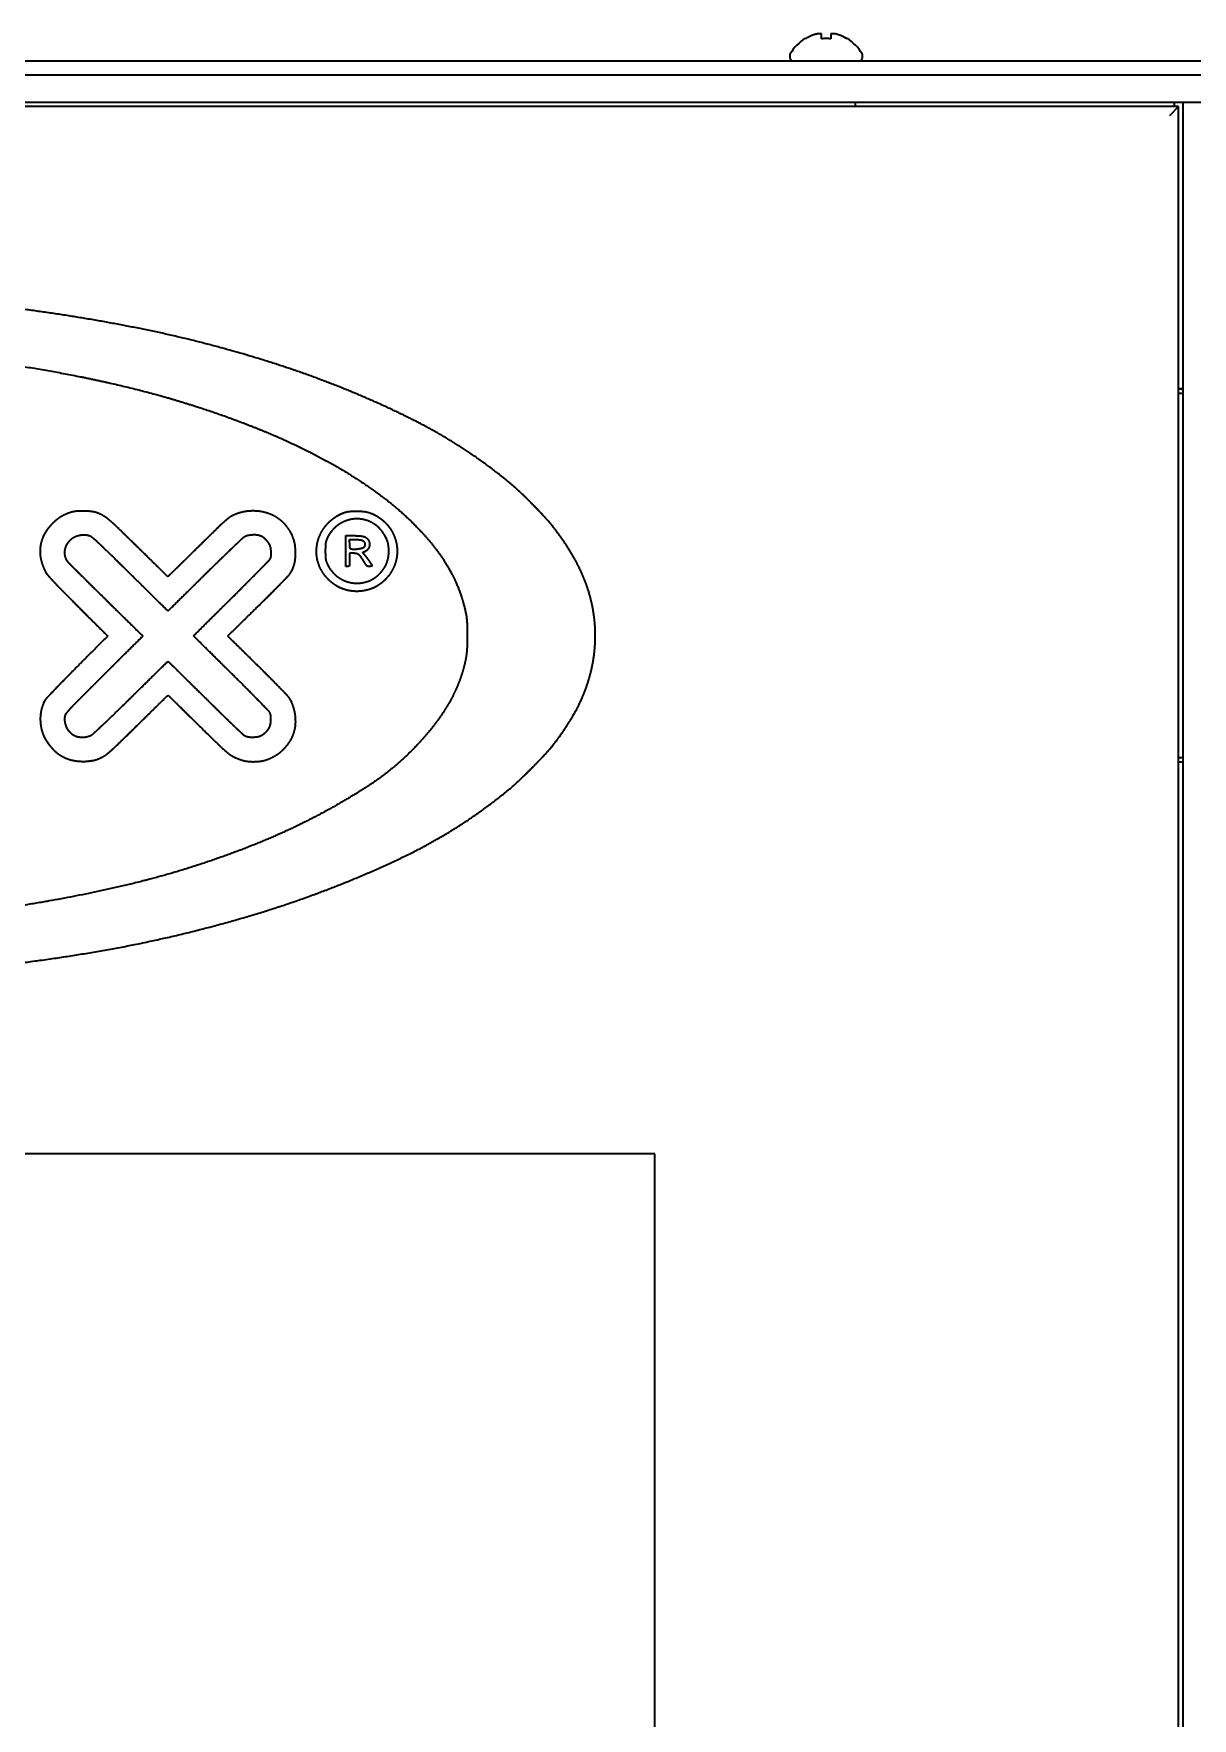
# Model space of a CAD drawing. Header units: inches. Extents: x 885 to 6823, y 710 to 5493.
# Drawn here: x 2969.6 to 3096.8, y 3841.4 to 4026.4 of the extents above; entities that cross this region are included whole.
import ezdxf

# ---------------------------------------------------------------- set-up
doc = ezdxf.new("R2010")
doc.units = ezdxf.units.IN
doc.layers.add('1', color=7, linetype='Continuous', true_color=0xffffff)

msp = doc.modelspace()

# ---------------------------------------------------------------- linework, layer by layer
at = {"layer": '1', "color": 7, "linetype": 'Continuous', "lineweight": 35}
for p, q in [((3054.28, 4025.8), (3054.28, 4025.83)), ((3058.88, 4025.83), (3058.88, 4025.8)), ((3101.97, 4023.36), (2781.59, 4023.36)), ((3052.58, 4023.96), (3052.58, 4023.76)), ((3060.44, 4023.45), (3060.53, 4023.36)), ((3060.58, 4023.76), (3060.58, 4023.96)), ((2619.78, 4021.86), (3263.78, 4021.86)), ((2619.78, 4018.86), (3263.78, 4018.86)), ((3059.78, 4018.86), (3059.78, 4018.35)), ((3094.78, 4018.86), (3094.78, 4018.35)), ((3095.78, 2568.87), (3095.78, 4018.86)), ((3095.28, 4018.36), (2788.28, 4018.36)), ((3095.28, 4018.36), (3094.28, 4017.36)), ((3095.28, 2568.96), (3095.28, 4018.36)), ((3095.78, 3987.36), (3095.28, 3987.36)), ((3095.78, 3986.85), (3095.28, 3986.85)), ((3095.78, 3946.85), (3095.28, 3946.85)), ((3095.78, 3946.36), (3095.28, 3946.36)), ((3037.78, 3903.36), (2845.78, 3903.36)), ((3037.78, 2683.96), (3037.78, 3903.36))]:
    msp.add_line(p, q, dxfattribs=at)
for centre, radius, start, end in [((3052.98, 4023.96), 0.4, 149.6988, 180), ((3056.78, 4021.74), 4.8, 121.3727, 149.6988), ((3056.38, 4021.74), 4.8, 30.3012, 58.6273), ((3060.18, 4023.96), 0.4, 0, 30.3012), ((3052.98, 4023.76), 0.4, 180, 270), ((3060.18, 4023.76), 0.4, 270, 0), ((3095.28, 3986.35), 1, 60.0005, 90)]:
    msp.add_arc(centre, radius, start, end, dxfattribs=at)
for points in [[(3055.58, 4026.35), (3055.53, 4026.34), (3055.42, 4026.31), (3055.26, 4026.26), (3055.1, 4026.2), (3054.94, 4026.14), (3054.79, 4026.07), (3054.63, 4026), (3054.47, 4025.91), (3054.34, 4025.84), (3054.28, 4025.8)], [(3056.08, 4026.35), (3056.05, 4026.35), (3056, 4026.36), (3055.93, 4026.37), (3055.86, 4026.37), (3055.79, 4026.37), (3055.72, 4026.36), (3055.65, 4026.36), (3055.6, 4026.35), (3055.58, 4026.35)], [(3057.58, 4026.35), (3057.56, 4026.35), (3057.51, 4026.36), (3057.44, 4026.36), (3057.37, 4026.37), (3057.29, 4026.37), (3057.22, 4026.36), (3057.15, 4026.36), (3057.1, 4026.35), (3057.08, 4026.35)], [(3057.08, 4026.35), (3057.08, 4026.34), (3057.08, 4026.31), (3057.08, 4026.26), (3057.08, 4026.2), (3057.08, 4026.14), (3057.08, 4026.07), (3057.08, 4026), (3057.08, 4025.91), (3057.08, 4025.84), (3057.08, 4025.8)], [(3057.08, 4025.8), (3056.91, 4025.82), (3056.58, 4025.84), (3056.25, 4025.82), (3056.08, 4025.8)], [(3004.27, 3970.29), (3004.26, 3970.47), (3004.25, 3970.64), (3004.25, 3970.82)]]:
    msp.add_open_spline(points, degree=3, dxfattribs=at)
for points, knots in [([(3056.08, 4025.8), (3056.08, 4025.92), (3056.08, 4026.03), (3056.08, 4026.17), (3056.08, 4026.21), (3056.08, 4026.29), (3056.08, 4026.32), (3056.08, 4026.35)], [0, 0, 0, 0, 0.5, 0.5, 0.75, 0.75, 1, 1, 1, 1]), ([(3058.88, 4025.8), (3058.68, 4025.92), (3058.47, 4026.03), (3058.14, 4026.17), (3058.03, 4026.21), (3057.81, 4026.29), (3057.7, 4026.32), (3057.58, 4026.35)], [0, 0, 0, 0, 0.5, 0.5, 0.75, 0.75, 1, 1, 1, 1]), ([(3003.83, 3967.86), (3003.83, 3968.42), (3003.83, 3968.98), (3003.83, 3970.11), (3003.83, 3970.68), (3003.83, 3971.24)], [0, 0, 0, 0, 0.5, 0.5, 1, 1, 1, 1])]:
    msp.add_open_spline(points, degree=3, knots=knots, dxfattribs=at)
for points, weights, knots in [([(2938.34, 3922.81), (2939.78, 3922.8), (2941.21, 3922.79), (2944.08, 3922.79), (2945.52, 3922.8), (2947.9, 3922.81), (2948.86, 3922.83), (2950.66, 3922.88), (2951.52, 3922.91), (2953.45, 3923.01), (2954.52, 3923.07), (2962.42, 3923.56), (2969.21, 3924.34), (2982.18, 3926.51), (2988.33, 3927.96), (2999.72, 3931.45), (3004.93, 3933.47), (3009.98, 3935.87), (3014.23, 3937.89), (3018.19, 3940.41), (3022.18, 3943.71), (3022.54, 3944.03), (3023.39, 3944.85), (3023.89, 3945.34), (3024.86, 3946.32), (3025.34, 3946.82), (3026.11, 3947.64), (3026.39, 3947.97), (3027.36, 3949.22), (3028.02, 3950.18), (3029.15, 3952.06), (3029.62, 3952.99), (3030.01, 3953.96), (3030.37, 3954.86), (3030.66, 3955.8), (3030.86, 3956.75), (3031.07, 3957.7), (3031.19, 3958.67), (3031.22, 3959.65), (3031.26, 3960.73), (3031.2, 3961.81), (3031.02, 3962.89), (3030.85, 3963.96), (3030.57, 3965.02), (3030.19, 3966.05), (3029.78, 3967.13), (3029.28, 3968.18), (3028.69, 3969.17), (3028.04, 3970.26), (3027.32, 3971.31), (3026.23, 3972.67), (3025.93, 3973.02), (3025.18, 3973.82), (3024.75, 3974.27), (3023.85, 3975.17), (3023.4, 3975.62), (3022.56, 3976.41), (3022.17, 3976.75), (3018.54, 3979.77), (3015.02, 3982.07), (3011.26, 3983.94), (3006.8, 3986.17), (3002.2, 3988.07), (2992.14, 3991.44), (2986.71, 3992.88), (2975.22, 3995.19), (2969.19, 3996.1), (2962.18, 3996.81), (2961.24, 3996.89), (2959.34, 3997.06), (2958.38, 3997.13), (2956.42, 3997.27), (2955.42, 3997.34), (2953.35, 3997.46), (2952.27, 3997.51), (2951.19, 3997.57)], [0.500003680185, 0.500002166144, 0.500002166144, 0.500002097056, 0.500002097056, 0.499986947081, 0.499986947081, 0.499979608822, 0.499979608822, 0.499997302433, 0.499997302433, 0.499558871273, 0.499558871273, 0.499287829862, 0.499287829862, 0.499109929169, 0.499109929169, 0.500003680185, 0.497471929658, 0.497471929658, 0.499762034183, 0.499762034183, 0.499975946134, 0.499975946134, 0.499977921886, 0.499977921886, 0.499631917112, 0.499631917112, 0.49944898704, 0.49944898704, 0.498931840545, 0.498931840545, 0.500003680185, 0.498759302358, 0.498759302358, 0.500003680185, 0.498753551362, 0.498753551362, 0.500003680185, 0.498357304212, 0.498357304212, 0.500003680185, 0.498435704494, 0.498435704494, 0.500003680185, 0.49863329398, 0.49863329398, 0.500003680185, 0.499218488989, 0.499218488989, 0.499765925558, 0.499765925558, 0.499959205342, 0.499959205342, 0.499958724923, 0.499958724923, 0.499847369961, 0.499847369961, 0.497767671046, 0.497767671046, 0.500003680185, 0.499194279285, 0.499194279285, 0.499354848193, 0.499354848193, 0.4996055757, 0.4996055757, 0.499994627424, 0.499994627424, 0.499995368253, 0.499995368253, 0.499996135884, 0.499996135884, 0.499998773272, 0.499998773272, 0.500003680185], [0, 0, 0, 0, 0.0209, 0.0209, 0.041831, 0.041831, 0.055706, 0.055706, 0.068202, 0.068202, 0.083849, 0.083849, 0.183524, 0.183524, 0.275689, 0.275689, 0.357386, 0.357386, 0.357386, 0.426176, 0.426176, 0.433231, 0.433231, 0.4435, 0.4435, 0.453652, 0.453652, 0.459996, 0.459996, 0.477083, 0.477083, 0.492412, 0.492412, 0.492412, 0.506844, 0.506844, 0.506844, 0.521301, 0.521301, 0.521301, 0.537414, 0.537414, 0.537414, 0.553712, 0.553712, 0.553712, 0.571022, 0.571022, 0.571022, 0.590062, 0.590062, 0.597116, 0.597116, 0.60651, 0.60651, 0.616097, 0.616097, 0.623865, 0.623865, 0.687044, 0.687044, 0.687044, 0.762241, 0.762241, 0.847249, 0.847249, 0.939583, 0.939583, 0.953916, 0.953916, 0.968457, 0.968457, 0.983662, 0.983662, 1, 1, 1, 1]), ([(2939.34, 3991.76), (2935.85, 3991.67), (2932.35, 3991.5), (2925.54, 3990.97), (2922.23, 3990.6), (2915.78, 3989.69), (2912.64, 3989.14), (2906.53, 3987.85), (2903.56, 3987.11), (2898.34, 3985.6), (2896.08, 3984.86), (2891.76, 3983.29), (2889.7, 3982.44), (2885.82, 3980.65), (2884, 3979.7), (2880.62, 3977.76), (2879.08, 3976.75), (2876.7, 3974.96), (2875.83, 3974.24), (2874.2, 3972.77), (2873.45, 3972.02), (2872.1, 3970.48), (2871.5, 3969.71), (2870.42, 3968.15), (2869.96, 3967.36), (2869.43, 3966.27), (2869.31, 3965.99), (2869.07, 3965.44), (2868.97, 3965.17), (2868.78, 3964.63), (2868.69, 3964.36), (2868.53, 3963.77), (2868.44, 3963.46), (2868.32, 3962.94), (2868.28, 3962.72), (2868.2, 3962.34), (2868.18, 3962.18), (2868.15, 3961.81), (2868.14, 3961.61), (2868.14, 3961.02), (2868.13, 3960.63), (2868.13, 3959.88), (2868.14, 3959.52), (2868.14, 3958.95), (2868.15, 3958.73), (2868.18, 3958.35), (2868.2, 3958.18), (2868.25, 3957.84), (2868.28, 3957.66), (2868.52, 3956.56), (2868.8, 3955.67), (2869.17, 3954.8), (2869.54, 3953.91), (2869.99, 3953.05), (2870.5, 3952.22), (2871.06, 3951.34), (2871.68, 3950.49), (2873.12, 3948.81), (2873.93, 3947.97), (2874.78, 3947.17), (2877.32, 3944.79), (2880.14, 3942.77), (2883.21, 3941.15), (2886.97, 3939.17), (2890.85, 3937.47), (2899.43, 3934.44), (2904.09, 3933.13), (2913.96, 3931.03), (2919.15, 3930.21), (2927.57, 3929.31), (2930.79, 3929.06), (2937.28, 3928.74), (2940.54, 3928.67), (2947.06, 3928.71), (2950.32, 3928.82), (2956.76, 3929.23), (2959.95, 3929.52), (2968.79, 3930.59), (2974.41, 3931.6), (2984.95, 3934.1), (2989.82, 3935.67), (2994.56, 3937.62), (2998.59, 3939.28), (3002.46, 3941.29), (3006.13, 3943.65), (3009.07, 3945.54), (3011.63, 3947.91), (3013.73, 3950.69), (3014.14, 3951.23), (3014.51, 3951.78), (3015.2, 3952.89), (3015.5, 3953.45), (3016.04, 3954.59), (3016.28, 3955.16), (3016.67, 3956.32), (3016.84, 3956.91), (3017, 3957.69), (3017.04, 3957.88), (3017.09, 3958.24), (3017.11, 3958.41), (3017.14, 3958.79), (3017.15, 3959), (3017.16, 3959.57), (3017.16, 3959.93), (3017.16, 3960.66), (3017.15, 3961.04), (3017.15, 3961.62), (3017.14, 3961.82), (3017.1, 3962.18), (3017.08, 3962.35), (3017.01, 3962.73), (3016.97, 3962.94), (3016.73, 3963.95), (3016.48, 3964.74), (3015.87, 3966.28), (3015.51, 3967.02), (3014.66, 3968.49), (3014.17, 3969.21), (3013.05, 3970.65), (3012.42, 3971.37), (3010.46, 3973.41), (3009.04, 3974.64), (3005.82, 3977), (3004.05, 3978.14), (3000.16, 3980.32), (2998.05, 3981.36), (2993.5, 3983.3), (2991.07, 3984.22), (2985.72, 3986), (2982.81, 3986.84), (2976.72, 3988.31), (2973.55, 3988.96), (2967.01, 3990.07), (2963.65, 3990.53), (2956.77, 3991.23), (2953.26, 3991.49), (2949.06, 3991.66), (2948.37, 3991.68), (2946.6, 3991.72), (2945.52, 3991.73), (2943.37, 3991.76), (2942.29, 3991.77), (2940.59, 3991.78), (2939.97, 3991.77), (2939.34, 3991.76)], [0.500093243168, 0.499968918944, 0.499968918944, 0.499927037543, 0.499927037543, 0.499911098367, 0.499911098367, 0.499861647373, 0.499861647373, 0.499898802127, 0.499898802127, 0.499810239054, 0.499810239054, 0.49976208682, 0.49976208682, 0.499467269408, 0.499467269408, 0.49974646444, 0.49974646444, 0.499573085874, 0.499573085874, 0.499488227391, 0.499488227391, 0.49912322686, 0.49912322686, 0.499992527148, 0.499992527148, 0.499930492133, 0.499930492133, 0.499935021323, 0.499935021323, 0.500006461427, 0.500006461427, 0.500004118567, 0.500004118567, 0.499641098677, 0.499641098677, 0.499888634211, 0.499888634211, 0.50008763937, 0.50008763937, 0.500086385394, 0.500086385394, 0.499968171436, 0.499968171436, 0.499810513552, 0.499810513552, 0.49991978318, 0.49991978318, 0.498730676658, 0.498730676658, 0.500093243168, 0.498971631333, 0.498971631333, 0.500093243168, 0.499157234141, 0.499157234141, 0.499608979647, 0.499608979647, 0.500093243168, 0.4971219785, 0.4971219785, 0.500093243168, 0.499199916727, 0.499199916727, 0.499383490015, 0.499383490015, 0.499654288058, 0.499654288058, 0.499955791954, 0.499955791954, 0.499964844697, 0.499964844697, 0.499964159273, 0.499964159273, 0.499950302194, 0.499950302194, 0.49956284229, 0.49956284229, 0.499077013387, 0.499077013387, 0.500093243168, 0.498729474404, 0.498729474404, 0.500093243168, 0.494910309467, 0.494910309467, 0.500093243168, 0.499710351131, 0.499710351131, 0.499604481794, 0.499604481794, 0.49956969486, 0.49956969486, 0.499495067823, 0.499495067823, 0.499959650135, 0.499959650135, 0.499795584787, 0.499795584787, 0.499953504743, 0.499953504743, 0.500085889184, 0.500085889184, 0.500086958789, 0.500086958789, 0.499890660625, 0.499890660625, 0.499663401309, 0.499663401309, 0.500004641898, 0.500004641898, 0.499181752679, 0.499181752679, 0.499208615396, 0.499208615396, 0.499306402964, 0.499306402964, 0.499628453376, 0.499628453376, 0.498884407075, 0.498884407075, 0.499477873797, 0.499477873797, 0.499599926964, 0.499599926964, 0.499825646443, 0.499825646443, 0.499795246802, 0.499795246802, 0.499892445713, 0.499892445713, 0.499910480947, 0.499910480947, 0.499943927995, 0.499943927995, 0.50006989904, 0.50006989904, 0.500091447584, 0.500091447584, 0.500091603784, 0.500091603784, 0.500058956377, 0.500058956377, 0.500093243168], [0, 0, 0, 0, 0.031224, 0.031224, 0.060964, 0.060964, 0.08939, 0.08939, 0.116688, 0.116688, 0.137822, 0.137822, 0.157663, 0.157663, 0.17592, 0.17592, 0.192316, 0.192316, 0.20239, 0.20239, 0.211797, 0.211797, 0.220519, 0.220519, 0.228566, 0.228566, 0.2313, 0.2313, 0.233823, 0.233823, 0.236373, 0.236373, 0.239192, 0.239192, 0.241135, 0.241135, 0.242607, 0.242607, 0.24439, 0.24439, 0.247825, 0.247825, 0.250997, 0.250997, 0.25289, 0.25289, 0.254377, 0.254377, 0.255989, 0.255989, 0.264237, 0.264237, 0.264237, 0.272736, 0.272736, 0.272736, 0.281911, 0.281911, 0.292141, 0.292141, 0.292141, 0.322328, 0.322328, 0.322328, 0.359169, 0.359169, 0.401161, 0.401161, 0.44661, 0.44661, 0.474554, 0.474554, 0.50281, 0.50281, 0.53098, 0.53098, 0.558668, 0.558668, 0.607993, 0.607993, 0.652163, 0.652163, 0.652163, 0.689671, 0.689671, 0.689671, 0.719383, 0.719383, 0.719383, 0.725052, 0.725052, 0.730491, 0.730491, 0.735749, 0.735749, 0.740886, 0.740886, 0.742535, 0.742535, 0.743977, 0.743977, 0.745764, 0.745764, 0.748781, 0.748781, 0.751976, 0.751976, 0.753677, 0.753677, 0.755088, 0.755088, 0.756935, 0.756935, 0.763888, 0.763888, 0.770863, 0.770863, 0.778191, 0.778191, 0.786182, 0.786182, 0.801966, 0.801966, 0.819606, 0.819606, 0.839255, 0.839255, 0.861003, 0.861003, 0.886316, 0.886316, 0.913339, 0.913339, 0.941707, 0.941707, 0.971038, 0.971038, 0.976793, 0.976793, 0.985822, 0.985822, 0.99479, 0.99479, 1, 1, 1, 1]), ([(2976.28, 3973.82), (2976.09, 3973.86), (2975.9, 3973.89), (2975.47, 3973.93), (2975.23, 3973.94), (2974.75, 3973.94), (2974.51, 3973.93), (2974.1, 3973.9), (2973.93, 3973.87), (2973.75, 3973.82), (2973.56, 3973.77), (2973.36, 3973.7), (2972.98, 3973.54), (2972.8, 3973.45), (2972.44, 3973.24), (2972.27, 3973.12), (2971.93, 3972.86), (2971.77, 3972.71), (2971.62, 3972.56), (2971.27, 3972.21), (2970.98, 3971.82), (2970.74, 3971.39), (2970.52, 3970.99), (2970.37, 3970.55), (2970.31, 3970.1), (2970.24, 3969.64), (2970.25, 3969.18), (2970.34, 3968.73), (2970.44, 3968.24), (2970.61, 3967.77), (2970.84, 3967.32), (2970.91, 3967.18), (2971, 3967.04), (2971.11, 3966.91), (2971.29, 3966.7), (2971.48, 3966.49), (2971.98, 3965.95), (2972.29, 3965.62), (2973.21, 3964.7), (2973.8, 3964.1), (2975.49, 3962.4), (2976.59, 3961.31), (2977.69, 3960.21)], [0.501802520882, 0.500677677567, 0.500677677567, 0.501535347405, 0.501535347405, 0.501538199236, 0.501538199236, 0.50028510948, 0.50028510948, 0.501802520882, 0.501078524638, 0.501078524638, 0.501052677654, 0.501052677654, 0.501078260932, 0.501078260932, 0.501217454116, 0.501217454116, 0.501802520882, 0.498399370198, 0.498399370198, 0.501802520882, 0.496595923906, 0.496595923906, 0.501802520882, 0.496692665778, 0.496692665778, 0.501802520882, 0.49865645452, 0.49865645452, 0.501802520882, 0.499690348307, 0.499690348307, 0.501802520882, 0.501700702871, 0.501700702871, 0.50176707286, 0.50176707286, 0.501801374445, 0.501801374445, 0.501802520882, 0.501802520882, 0.501802520882], [0, 0, 0, 0, 0.026646, 0.026646, 0.060705, 0.060705, 0.09431, 0.09431, 0.119271, 0.119271, 0.119271, 0.148462, 0.148462, 0.177525, 0.177525, 0.207097, 0.207097, 0.237781, 0.237781, 0.237781, 0.307664, 0.307664, 0.307664, 0.37331, 0.37331, 0.37331, 0.4401, 0.4401, 0.4401, 0.51314, 0.51314, 0.51314, 0.537355, 0.537355, 0.537355, 0.579069, 0.579069, 0.646011, 0.646011, 0.770695, 0.770695, 1, 1, 1, 1]), ([(2984.29, 3966.73), (2983.21, 3967.8), (2982.12, 3968.87), (2980.27, 3970.68), (2979.51, 3971.42), (2978.43, 3972.47), (2978.09, 3972.77), (2977.74, 3973.06), (2977.52, 3973.24), (2977.28, 3973.39), (2977.02, 3973.53), (2976.79, 3973.65), (2976.54, 3973.75), (2976.28, 3973.82)], [0.501802520882, 0.501802520882, 0.501802520882, 0.501799294364, 0.501799294364, 0.501511145975, 0.501511145975, 0.501802520882, 0.500159418116, 0.500159418116, 0.501802520882, 0.499399159706, 0.499399159706, 0.501802520882], [0, 0, 0, 0, 0.42458, 0.42458, 0.719267, 0.719267, 0.845373, 0.845373, 0.845373, 0.924986, 0.924986, 0.924986, 1, 1, 1, 1]), ([(2990.87, 3960.21), (2991.97, 3961.29), (2993.07, 3962.37), (2994.6, 3963.87), (2995.03, 3964.29), (2995.84, 3965.1), (2996.21, 3965.48), (2996.9, 3966.18), (2997.21, 3966.5), (2997.53, 3966.83), (2997.61, 3966.91), (2997.68, 3967), (2997.74, 3967.1), (2997.84, 3967.26), (2997.93, 3967.42), (2998.01, 3967.59), (2998.08, 3967.76), (2998.14, 3967.93), (2998.24, 3968.3), (2998.27, 3968.49), (2998.32, 3968.9), (2998.33, 3969.11), (2998.33, 3969.43), (2998.33, 3969.54), (2998.31, 3969.77), (2998.3, 3969.89), (2998.28, 3970.11), (2998.27, 3970.22), (2998.24, 3970.41), (2998.22, 3970.48), (2998.2, 3970.56), (2998.07, 3971.05), (2997.86, 3971.52), (2997.58, 3971.94), (2997.31, 3972.36), (2996.96, 3972.72), (2996.56, 3973.02), (2996.15, 3973.33), (2995.7, 3973.56), (2995.22, 3973.71), (2994.72, 3973.87), (2994.2, 3973.95), (2993.67, 3973.95), (2993.47, 3973.95), (2993.27, 3973.94), (2992.87, 3973.9), (2992.69, 3973.87), (2992.32, 3973.78), (2992.13, 3973.73), (2991.76, 3973.6), (2991.57, 3973.52), (2991.39, 3973.43), (2991.25, 3973.36), (2991.12, 3973.28), (2990.99, 3973.18), (2990.82, 3973.05), (2990.66, 3972.92), (2990.24, 3972.55), (2989.99, 3972.32), (2989.28, 3971.62), (2988.81, 3971.16), (2988.01, 3970.37), (2987.67, 3970.04), (2987, 3969.38), (2986.68, 3969.06), (2986.07, 3968.47), (2985.8, 3968.19), (2985.37, 3967.78), (2985.22, 3967.63), (2984.81, 3967.23), (2984.55, 3966.98), (2984.29, 3966.73)], [0.501802520882, 0.501802520882, 0.501802520882, 0.501799244215, 0.501799244215, 0.501795776306, 0.501795776306, 0.501800562171, 0.501800562171, 0.501802520882, 0.500193072503, 0.500193072503, 0.501802520882, 0.500813081334, 0.500813081334, 0.501802520882, 0.500752153216, 0.500752153216, 0.500872246788, 0.500872246788, 0.501294491079, 0.501294491079, 0.501679954123, 0.501679954123, 0.501720228513, 0.501720228513, 0.50171788252, 0.50171788252, 0.501246718452, 0.501246718452, 0.501802520882, 0.497361308288, 0.497361308288, 0.501802520882, 0.496919848759, 0.496919848759, 0.501802520882, 0.497060623618, 0.497060623618, 0.501802520882, 0.497915401408, 0.497915401408, 0.501802520882, 0.501381433177, 0.501381433177, 0.501154726719, 0.501154726719, 0.501156056502, 0.501156056502, 0.501386015423, 0.501386015423, 0.501802520882, 0.500115860261, 0.500115860261, 0.501802520882, 0.501535080097, 0.501535080097, 0.501730592775, 0.501730592775, 0.501800569034, 0.501800569034, 0.501802497234, 0.501802497234, 0.501802491656, 0.501802491656, 0.50180249596, 0.50180249596, 0.501801721579, 0.501801721579, 0.501802520882, 0.501802520882, 0.501802520882], [0, 0, 0, 0, 0.142492, 0.142492, 0.198165, 0.198165, 0.247495, 0.247495, 0.289207, 0.289207, 0.289207, 0.299968, 0.299968, 0.299968, 0.317209, 0.317209, 0.317209, 0.334313, 0.334313, 0.35235, 0.35235, 0.372335, 0.372335, 0.382636, 0.382636, 0.393646, 0.393646, 0.403785, 0.403785, 0.411129, 0.411129, 0.411129, 0.458784, 0.458784, 0.458784, 0.506131, 0.506131, 0.506131, 0.554493, 0.554493, 0.554493, 0.604922, 0.604922, 0.604922, 0.624722, 0.624722, 0.643167, 0.643167, 0.661651, 0.661651, 0.681565, 0.681565, 0.681565, 0.696786, 0.696786, 0.696786, 0.717705, 0.717705, 0.750945, 0.750945, 0.815134, 0.815134, 0.861467, 0.861467, 0.906199, 0.906199, 0.944355, 0.944355, 0.964696, 0.964696, 1, 1, 1, 1]), ([(3005.06, 3965.12), (3004.63, 3965.12), (3004.22, 3965.18), (3003.81, 3965.3), (3003.41, 3965.41), (3003.03, 3965.58), (3002.68, 3965.81), (3002.12, 3966.18), (3001.64, 3966.66), (3001.28, 3967.23), (3000.93, 3967.79), (3000.71, 3968.41), (3000.64, 3969.07), (3000.57, 3969.73), (3000.66, 3970.39), (3000.88, 3971.01), (3001.12, 3971.64), (3001.48, 3972.21), (3001.96, 3972.69), (3002.1, 3972.83), (3002.25, 3972.96), (3002.58, 3973.21), (3002.74, 3973.32), (3003.09, 3973.52), (3003.27, 3973.61), (3003.62, 3973.76), (3003.79, 3973.81), (3003.97, 3973.86), (3004.12, 3973.89), (3004.28, 3973.91), (3004.65, 3973.93), (3004.87, 3973.94), (3005.3, 3973.93), (3005.51, 3973.92), (3005.89, 3973.89), (3006.04, 3973.87), (3006.19, 3973.83)], [0.502760690818, 0.499491353621, 0.499491353621, 0.502760690818, 0.499119862273, 0.499119862273, 0.502760690818, 0.494912910067, 0.494912910067, 0.502760690818, 0.494022017808, 0.494022017808, 0.502760690818, 0.494022768248, 0.494022768248, 0.502760690818, 0.494915332762, 0.494915332762, 0.502760690818, 0.502042471469, 0.502042471469, 0.502092483564, 0.502092483564, 0.502050989819, 0.502050989819, 0.50160328508, 0.50160328508, 0.502760690818, 0.501475493166, 0.501475493166, 0.502564915037, 0.502564915037, 0.502565601488, 0.502565601488, 0.501420422907, 0.501420422907, 0.502760690818], [0, 0, 0, 0, 0.088239, 0.088239, 0.088239, 0.17431, 0.17431, 0.17431, 0.311734, 0.311734, 0.311734, 0.444476, 0.444476, 0.444476, 0.574915, 0.574915, 0.574915, 0.705542, 0.705542, 0.705542, 0.744529, 0.744529, 0.783934, 0.783934, 0.821986, 0.821986, 0.856987, 0.856987, 0.856987, 0.887138, 0.887138, 0.928736, 0.928736, 0.970248, 0.970248, 1, 1, 1, 1]), ([(3004.19, 3972.97), (3004.57, 3973.08), (3004.97, 3973.11), (3005.36, 3973.07), (3005.76, 3973.04), (3006.15, 3972.93), (3006.51, 3972.77), (3006.88, 3972.59), (3007.21, 3972.36), (3007.5, 3972.08), (3007.78, 3971.8), (3008.02, 3971.47), (3008.2, 3971.1), (3008.26, 3970.98), (3008.32, 3970.86), (3008.41, 3970.65), (3008.44, 3970.55), (3008.49, 3970.36), (3008.51, 3970.26), (3008.53, 3970.03), (3008.55, 3969.9), (3008.57, 3969.49), (3008.56, 3969.22), (3008.52, 3968.94), (3008.48, 3968.69), (3008.42, 3968.44), (3008.32, 3968.2), (3008.23, 3967.97), (3008.11, 3967.74), (3007.96, 3967.54), (3007.8, 3967.32), (3007.63, 3967.12), (3007.43, 3966.94), (3007.03, 3966.56), (3006.55, 3966.3), (3006.02, 3966.15), (3005.49, 3966), (3004.93, 3965.98), (3004.39, 3966.08), (3003.85, 3966.19), (3003.34, 3966.42), (3002.9, 3966.75), (3002.46, 3967.09), (3002.11, 3967.52), (3001.86, 3968.02), (3001.8, 3968.13), (3001.75, 3968.25), (3001.7, 3968.37), (3001.67, 3968.46), (3001.64, 3968.54), (3001.63, 3968.63), (3001.61, 3968.74), (3001.6, 3968.84), (3001.59, 3969.14), (3001.59, 3969.35), (3001.59, 3969.75), (3001.59, 3969.95), (3001.6, 3970.25), (3001.61, 3970.36), (3001.63, 3970.46), (3001.64, 3970.55), (3001.67, 3970.64), (3001.7, 3970.72), (3001.75, 3970.84), (3001.8, 3970.96), (3001.97, 3971.31), (3002.11, 3971.52), (3002.27, 3971.72), (3002.43, 3971.92), (3002.61, 3972.11), (3002.81, 3972.27), (3003.01, 3972.43), (3003.23, 3972.57), (3003.46, 3972.69), (3003.69, 3972.81), (3003.94, 3972.9), (3004.19, 3972.97)], [0.501352260013, 0.496143222085, 0.496143222085, 0.501352260013, 0.496376234622, 0.496376234622, 0.501352260013, 0.496493830588, 0.496493830588, 0.501352260013, 0.49669424192, 0.49669424192, 0.501352260013, 0.501207192611, 0.501207192611, 0.500490258004, 0.500490258004, 0.500483777198, 0.500483777198, 0.501203008599, 0.501203008599, 0.49982342958, 0.49982342958, 0.501352260013, 0.498978235149, 0.498978235149, 0.501352260013, 0.498904530687, 0.498904530687, 0.501352260013, 0.499573232242, 0.499573232242, 0.501352260013, 0.492103900382, 0.492103900382, 0.501352260013, 0.49237729168, 0.49237729168, 0.501352260013, 0.492498340266, 0.492498340266, 0.501352260013, 0.492529382574, 0.492529382574, 0.501352260013, 0.501132898877, 0.501132898877, 0.501352260013, 0.499544402732, 0.499544402732, 0.501352260013, 0.500390659871, 0.500390659871, 0.501325855684, 0.501325855684, 0.501325619904, 0.501325619904, 0.50040397146, 0.50040397146, 0.501352260013, 0.499572957451, 0.499572957451, 0.501352260013, 0.50113149264, 0.50113149264, 0.499340620663, 0.499340620663, 0.501352260013, 0.499447592466, 0.499447592466, 0.501352260013, 0.499482183381, 0.499482183381, 0.501352260013, 0.499549246662, 0.499549246662, 0.501352260013], [0, 0, 0, 0, 0.049315, 0.049315, 0.049315, 0.099519, 0.099519, 0.099519, 0.150715, 0.150715, 0.150715, 0.202767, 0.202767, 0.202767, 0.220094, 0.220094, 0.232874, 0.232874, 0.245649, 0.245649, 0.262937, 0.262937, 0.298793, 0.298793, 0.298793, 0.332236, 0.332236, 0.332236, 0.365432, 0.365432, 0.365432, 0.400594, 0.400594, 0.400594, 0.473104, 0.473104, 0.473104, 0.547328, 0.547328, 0.547328, 0.623268, 0.623268, 0.623268, 0.700616, 0.700616, 0.700616, 0.719069, 0.719069, 0.719069, 0.731905, 0.731905, 0.731905, 0.746795, 0.746795, 0.775505, 0.775505, 0.804163, 0.804163, 0.819125, 0.819125, 0.819125, 0.832092, 0.832092, 0.832092, 0.850729, 0.850729, 0.887367, 0.887367, 0.887367, 0.924485, 0.924485, 0.924485, 0.962058, 0.962058, 0.962058, 1, 1, 1, 1]), ([(3006.19, 3973.83), (3006.6, 3973.72), (3006.99, 3973.55), (3007.35, 3973.32), (3007.72, 3973.09), (3008.05, 3972.82), (3008.34, 3972.49), (3008.63, 3972.17), (3008.87, 3971.81), (3009.05, 3971.42), (3009.24, 3971.03), (3009.36, 3970.62), (3009.43, 3970.2), (3009.49, 3969.78), (3009.5, 3969.36), (3009.44, 3968.94), (3009.38, 3968.52), (3009.26, 3968.11), (3009.08, 3967.72), (3008.9, 3967.33), (3008.67, 3966.97), (3008.39, 3966.65), (3008.11, 3966.32), (3007.79, 3966.04), (3007.43, 3965.81), (3007.08, 3965.58), (3006.71, 3965.41), (3006.31, 3965.3), (3005.9, 3965.18), (3005.48, 3965.12), (3005.06, 3965.12)], [0.502760690818, 0.499079769727, 0.499079769727, 0.502760690818, 0.499365449977, 0.499365449977, 0.502760690818, 0.499389836906, 0.499389836906, 0.502760690818, 0.499220212, 0.499220212, 0.502760690818, 0.499079375594, 0.499079375594, 0.502760690818, 0.499376803502, 0.499376803502, 0.502760690818, 0.499418084943, 0.499418084943, 0.502760690818, 0.499314985918, 0.499314985918, 0.502760690818, 0.499127600337, 0.499127600337, 0.502760690818, 0.499492561793, 0.499492561793, 0.502760690818], [0, 0, 0, 0, 0.103033, 0.103033, 0.103033, 0.206731, 0.206731, 0.206731, 0.310057, 0.310057, 0.310057, 0.411835, 0.411835, 0.411835, 0.510877, 0.510877, 0.510877, 0.610617, 0.610617, 0.610617, 0.710223, 0.710223, 0.710223, 0.808655, 0.808655, 0.808655, 0.903811, 0.903811, 0.903811, 1, 1, 1, 1]), ([(2974.52, 3971.23), (2974.2, 3971.16), (2973.92, 3971.02), (2973.67, 3970.82), (2973.42, 3970.62), (2973.23, 3970.37), (2973.1, 3970.08), (2972.98, 3969.8), (2972.93, 3969.51), (2972.96, 3969.21), (2972.98, 3968.92), (2973.09, 3968.65), (2973.26, 3968.43), (2973.32, 3968.35), (2973.38, 3968.28), (2973.83, 3967.83), (2974.22, 3967.44), (2975.06, 3966.61), (2975.51, 3966.16), (2976.48, 3965.2), (2977, 3964.69), (2978.86, 3962.85), (2980.21, 3961.53), (2981.55, 3960.21)], [0.5063733179, 0.4978755607, 0.4978755607, 0.5063733179, 0.497052079849, 0.497052079849, 0.5063733179, 0.495529359728, 0.495529359728, 0.5063733179, 0.492608955871, 0.492608955871, 0.5063733179, 0.505742372064, 0.505742372064, 0.506373185998, 0.506373185998, 0.506372319566, 0.506372319566, 0.506372884715, 0.506372884715, 0.5063733179, 0.5063733179, 0.5063733179], [0, 0, 0, 0, 0.066534, 0.066534, 0.066534, 0.130891, 0.130891, 0.130891, 0.190685, 0.190685, 0.190685, 0.246728, 0.246728, 0.246728, 0.264571, 0.264571, 0.370614, 0.370614, 0.493674, 0.493674, 0.63519, 0.63519, 1, 1, 1, 1]), ([(2984.31, 3962.96), (2982.93, 3964.32), (2981.55, 3965.68), (2979.33, 3967.87), (2978.49, 3968.69), (2977.31, 3969.85), (2976.96, 3970.19), (2976.4, 3970.7), (2976.2, 3970.88), (2975.98, 3971.05), (2975.88, 3971.13), (2975.76, 3971.19), (2975.63, 3971.23), (2975.53, 3971.25), (2975.43, 3971.27), (2975.24, 3971.31), (2975.16, 3971.31), (2975.08, 3971.31), (2975, 3971.31), (2974.91, 3971.31), (2974.73, 3971.28), (2974.62, 3971.26), (2974.52, 3971.23)], [0.5063733179, 0.5063733179, 0.5063733179, 0.506372947181, 0.506372947181, 0.506334014209, 0.506334014209, 0.506208733888, 0.506208733888, 0.5063733179, 0.498387265088, 0.498387265088, 0.5063733179, 0.506115023922, 0.506115023922, 0.505242973264, 0.505242973264, 0.5063733179, 0.505275202514, 0.505275202514, 0.506142796007, 0.506142796007, 0.5063733179], [0, 0, 0, 0, 0.443552, 0.443552, 0.712212, 0.712212, 0.823127, 0.823127, 0.885338, 0.885338, 0.885338, 0.915483, 0.915483, 0.915483, 0.939101, 0.939101, 0.957453, 0.957453, 0.957453, 0.975929, 0.975929, 1, 1, 1, 1]), ([(2987.12, 3960.23), (2988.5, 3961.61), (2989.89, 3962.99), (2991.82, 3964.89), (2992.35, 3965.43), (2993.34, 3966.42), (2993.8, 3966.88), (2994.65, 3967.74), (2995.05, 3968.15), (2995.44, 3968.55), (2995.49, 3968.6), (2995.52, 3968.65), (2995.55, 3968.7), (2995.59, 3968.79), (2995.62, 3968.88), (2995.63, 3968.98), (2995.64, 3969.12), (2995.65, 3969.26), (2995.64, 3969.54), (2995.63, 3969.68), (2995.61, 3969.82), (2995.59, 3969.94), (2995.56, 3970.04), (2995.52, 3970.15), (2995.47, 3970.26), (2995.41, 3970.38), (2995.33, 3970.48), (2995.26, 3970.59), (2995.17, 3970.69), (2995.08, 3970.79), (2994.99, 3970.88), (2994.89, 3970.97), (2994.78, 3971.04), (2994.69, 3971.11), (2994.59, 3971.16), (2994.48, 3971.2), (2994.35, 3971.25), (2994.21, 3971.29), (2994.08, 3971.3), (2993.91, 3971.32), (2993.75, 3971.32), (2993.58, 3971.31), (2993.42, 3971.3), (2993.26, 3971.28), (2993.1, 3971.25), (2992.97, 3971.22), (2992.84, 3971.18), (2992.72, 3971.11), (2992.65, 3971.07), (2992.57, 3971.02), (2992.51, 3970.96), (2992.11, 3970.58), (2991.71, 3970.2), (2990.85, 3969.38), (2990.39, 3968.94), (2989.41, 3967.98), (2988.88, 3967.47), (2987.01, 3965.62), (2985.66, 3964.29), (2984.31, 3962.96)], [0.5063733179, 0.5063733179, 0.5063733179, 0.506372279769, 0.506372279769, 0.506370737415, 0.506370737415, 0.506373173791, 0.506373173791, 0.5063733179, 0.501976971269, 0.501976971269, 0.5063733179, 0.501235683565, 0.501235683565, 0.5063733179, 0.505733934977, 0.505733934977, 0.505717145414, 0.505717145414, 0.5063733179, 0.503597310873, 0.503597310873, 0.5063733179, 0.504673252054, 0.504673252054, 0.5063733179, 0.505095047644, 0.505095047644, 0.5063733179, 0.505026908624, 0.505026908624, 0.5063733179, 0.503731964107, 0.503731964107, 0.5063733179, 0.503520551897, 0.503520551897, 0.5063733179, 0.505333833541, 0.505333833541, 0.5063733179, 0.505326366762, 0.505326366762, 0.5063733179, 0.503099464969, 0.503099464969, 0.5063733179, 0.503321971817, 0.503321971817, 0.5063733179, 0.506372784304, 0.506372784304, 0.506368975746, 0.506368975746, 0.50637145518, 0.50637145518, 0.5063733179, 0.5063733179, 0.5063733179], [0, 0, 0, 0, 0.212599, 0.212599, 0.294672, 0.294672, 0.365108, 0.365108, 0.426797, 0.426797, 0.426797, 0.433337, 0.433337, 0.433337, 0.443741, 0.443741, 0.443741, 0.458577, 0.458577, 0.473816, 0.473816, 0.473816, 0.485703, 0.485703, 0.485703, 0.499151, 0.499151, 0.499151, 0.513213, 0.513213, 0.513213, 0.526813, 0.526813, 0.526813, 0.538914, 0.538914, 0.538914, 0.553327, 0.553327, 0.553327, 0.570344, 0.570344, 0.570344, 0.587186, 0.587186, 0.587186, 0.60102, 0.60102, 0.60102, 0.610088, 0.610088, 0.610088, 0.666238, 0.666238, 0.731342, 0.731342, 0.806383, 0.806383, 1, 1, 1, 1]), ([(3003.83, 3971.24), (3004.11, 3971.24), (3004.38, 3971.24), (3004.77, 3971.24), (3004.88, 3971.24), (3005.11, 3971.23), (3005.22, 3971.22), (3005.43, 3971.21), (3005.52, 3971.2), (3005.68, 3971.18), (3005.74, 3971.17), (3005.79, 3971.15)], [0.512547497698, 0.512547497698, 0.512547497698, 0.512486899532, 0.512486899532, 0.512484206421, 0.512484206421, 0.512486719234, 0.512486719234, 0.511502549951, 0.511502549951, 0.512547497698], [0, 0, 0, 0, 0.419101, 0.419101, 0.591264, 0.591264, 0.762162, 0.762162, 0.91052, 0.91052, 1, 1, 1, 1]), ([(3004.25, 3970.82), (3004.45, 3970.82), (3004.66, 3970.82), (3005.03, 3970.82), (3005.2, 3970.81), (3005.36, 3970.79), (3005.47, 3970.78), (3005.57, 3970.76), (3005.67, 3970.71), (3005.74, 3970.68), (3005.8, 3970.63), (3005.85, 3970.56), (3005.89, 3970.5), (3005.92, 3970.42), (3005.93, 3970.34), (3005.93, 3970.3), (3005.93, 3970.26), (3005.93, 3970.23), (3005.93, 3970.19), (3005.92, 3970.15), (3005.91, 3970.11), (3005.9, 3970.08), (3005.89, 3970.05), (3005.87, 3970.02), (3005.86, 3969.99), (3005.84, 3969.97), (3005.82, 3969.95), (3005.78, 3969.9), (3005.72, 3969.87), (3005.65, 3969.85), (3005.53, 3969.82), (3005.41, 3969.79), (3005.16, 3969.75), (3005.02, 3969.73), (3004.77, 3969.72), (3004.66, 3969.72), (3004.55, 3969.73), (3004.5, 3969.74), (3004.45, 3969.75), (3004.4, 3969.77), (3004.37, 3969.78), (3004.34, 3969.8), (3004.33, 3969.83), (3004.31, 3969.87), (3004.3, 3969.91), (3004.29, 3969.95), (3004.28, 3970.06), (3004.28, 3970.18), (3004.27, 3970.29)], [0.500029291858, 0.500029291858, 0.500029291858, 0.499670080763, 0.499670080763, 0.500029291858, 0.495625259135, 0.495625259135, 0.500029291858, 0.487682106893, 0.487682106893, 0.500029291858, 0.489387066891, 0.489387066891, 0.500029291858, 0.498729211134, 0.498729211134, 0.500029291858, 0.498631520506, 0.498631520506, 0.500029291858, 0.498403562023, 0.498403562023, 0.500029291858, 0.49562193218, 0.49562193218, 0.500029291858, 0.488613084265, 0.488613084265, 0.500029291858, 0.499661494622, 0.499661494622, 0.499565896915, 0.499565896915, 0.498765010518, 0.498765010518, 0.500029291858, 0.498178659682, 0.498178659682, 0.500029291858, 0.474600632955, 0.474600632955, 0.500029291858, 0.493957620046, 0.493957620046, 0.500029291858, 0.499990236047, 0.499990236047, 0.500029291858], [0, 0, 0, 0, 0.132502, 0.132502, 0.239463, 0.239463, 0.239463, 0.308707, 0.308707, 0.308707, 0.360104, 0.360104, 0.360104, 0.414043, 0.414043, 0.414043, 0.44009, 0.44009, 0.44009, 0.465894, 0.465894, 0.465894, 0.489629, 0.489629, 0.489629, 0.509815, 0.509815, 0.509815, 0.556494, 0.556494, 0.556494, 0.644653, 0.644653, 0.740147, 0.740147, 0.820941, 0.820941, 0.820941, 0.857567, 0.857567, 0.857567, 0.881241, 0.881241, 0.881241, 0.913729, 0.913729, 0.913729, 1, 1, 1, 1]), ([(3005.79, 3971.15), (3005.98, 3971.1), (3006.13, 3971), (3006.25, 3970.85), (3006.37, 3970.7), (3006.44, 3970.52), (3006.45, 3970.33), (3006.46, 3970.14), (3006.41, 3969.96), (3006.31, 3969.8), (3006.2, 3969.64), (3006.06, 3969.52), (3005.88, 3969.46), (3005.81, 3969.43), (3005.74, 3969.4), (3005.67, 3969.37)], [0.512547497698, 0.495817500767, 0.495817500767, 0.512547497698, 0.496197902325, 0.496197902325, 0.512547497698, 0.496060433768, 0.496060433768, 0.512547497698, 0.495526223362, 0.495526223362, 0.512547497698, 0.512547497698, 0.512547497698, 0.512547497698], [0, 0, 0, 0, 0.239494, 0.239494, 0.239494, 0.472165, 0.472165, 0.472165, 0.696789, 0.696789, 0.696789, 0.9129, 0.9129, 0.9129, 1, 1, 1, 1]), ([(3004.25, 3969.3), (3004.25, 3969.06), (3004.25, 3968.82), (3004.25, 3968.42), (3004.25, 3968.26), (3004.25, 3968.1), (3004.25, 3968.05), (3004.24, 3968), (3004.23, 3967.95), (3004.22, 3967.92), (3004.19, 3967.89), (3004.16, 3967.88), (3004.13, 3967.86), (3004.08, 3967.86), (3004.04, 3967.86), (3003.97, 3967.86), (3003.9, 3967.86), (3003.83, 3967.86)], [0.512547497698, 0.512547497698, 0.512547497698, 0.512536238595, 0.512536238595, 0.512547497698, 0.509442772414, 0.509442772414, 0.512547497698, 0.479264102009, 0.479264102009, 0.512547497698, 0.50591612894, 0.50591612894, 0.512547497698, 0.512547497698, 0.512547497698, 0.512547497698], [0, 0, 0, 0, 0.411217, 0.411217, 0.680831, 0.680831, 0.680831, 0.770244, 0.770244, 0.770244, 0.82257, 0.82257, 0.82257, 0.88905, 0.88905, 0.88905, 1, 1, 1, 1]), ([(3005.67, 3969.37), (3005.74, 3969.3), (3005.81, 3969.22), (3005.96, 3969.06), (3006.03, 3968.98), (3006.19, 3968.75), (3006.29, 3968.61), (3006.48, 3968.33), (3006.58, 3968.18), (3006.67, 3968.04), (3006.7, 3968), (3006.71, 3967.96), (3006.71, 3967.92), (3006.71, 3967.91), (3006.7, 3967.9), (3006.69, 3967.9), (3006.67, 3967.89), (3006.65, 3967.88), (3006.6, 3967.87), (3006.57, 3967.86), (3006.5, 3967.86), (3006.47, 3967.86), (3006.43, 3967.86), (3006.38, 3967.86), (3006.32, 3967.86), (3006.27, 3967.88), (3006.23, 3967.89), (3006.19, 3967.91), (3006.15, 3967.93), (3006.11, 3967.97), (3006.07, 3968.01), (3006.04, 3968.06), (3005.99, 3968.14), (3005.93, 3968.23), (3005.77, 3968.51), (3005.65, 3968.69), (3005.53, 3968.87), (3005.46, 3968.97), (3005.38, 3969.06), (3005.29, 3969.13), (3005.22, 3969.19), (3005.14, 3969.23), (3005.05, 3969.25), (3004.94, 3969.28), (3004.83, 3969.3), (3004.71, 3969.3), (3004.56, 3969.3), (3004.41, 3969.3), (3004.25, 3969.3)], [0.512547497698, 0.512547497698, 0.512547497698, 0.511965143389, 0.511965143389, 0.512491789802, 0.512491789802, 0.512535442794, 0.512535442794, 0.512547497698, 0.498353043216, 0.498353043216, 0.512547497698, 0.454585942147, 0.454585942147, 0.512547497698, 0.511465868553, 0.511465868553, 0.511693466823, 0.511693466823, 0.51221569102, 0.51221569102, 0.512547497698, 0.510102766729, 0.510102766729, 0.512547497698, 0.503663029579, 0.503663029579, 0.512547497698, 0.509111891967, 0.509111891967, 0.512547497698, 0.512434461374, 0.512434461374, 0.51243894999, 0.51243894999, 0.512547497698, 0.509092243655, 0.509092243655, 0.512547497698, 0.503535145528, 0.503535145528, 0.512547497698, 0.510164979311, 0.510164979311, 0.512547497698, 0.512547497698, 0.512547497698, 0.512547497698], [0, 0, 0, 0, 0.071126, 0.071126, 0.147377, 0.147377, 0.2621, 0.2621, 0.380042, 0.380042, 0.380042, 0.40748, 0.40748, 0.40748, 0.414127, 0.414127, 0.414127, 0.427329, 0.427329, 0.444954, 0.444954, 0.46559, 0.46559, 0.46559, 0.497117, 0.497117, 0.497117, 0.522164, 0.522164, 0.522164, 0.553749, 0.553749, 0.553749, 0.612183, 0.612183, 0.736035, 0.736035, 0.736035, 0.80189, 0.80189, 0.80189, 0.852848, 0.852848, 0.852848, 0.916014, 0.916014, 0.916014, 1, 1, 1, 1]), ([(2977.69, 3960.21), (2976.58, 3959.09), (2975.46, 3957.98), (2973.9, 3956.41), (2973.45, 3955.95), (2972.63, 3955.11), (2972.26, 3954.73), (2971.59, 3954.03), (2971.29, 3953.71), (2970.99, 3953.4), (2970.92, 3953.32), (2970.85, 3953.23), (2970.8, 3953.13), (2970.71, 3952.98), (2970.64, 3952.82), (2970.51, 3952.49), (2970.46, 3952.32), (2970.37, 3951.96), (2970.34, 3951.78), (2970.3, 3951.4), (2970.29, 3951.21), (2970.3, 3950.79), (2970.32, 3950.56), (2970.38, 3950.13), (2970.43, 3949.93), (2970.49, 3949.73), (2970.55, 3949.52), (2970.63, 3949.32), (2970.84, 3948.92), (2970.96, 3948.72), (2971.09, 3948.53), (2971.31, 3948.2), (2971.56, 3947.89), (2971.85, 3947.62), (2972.12, 3947.36), (2972.43, 3947.14), (2972.76, 3946.97), (2973.09, 3946.79), (2973.44, 3946.66), (2973.8, 3946.58), (2974.19, 3946.49), (2974.59, 3946.45), (2975.09, 3946.45), (2975.19, 3946.45), (2975.41, 3946.46), (2975.52, 3946.47), (2975.75, 3946.5), (2975.85, 3946.51), (2976.04, 3946.54), (2976.12, 3946.55), (2976.47, 3946.64), (2976.74, 3946.74), (2976.99, 3946.87), (2977.23, 3946.99), (2977.46, 3947.13), (2977.67, 3947.3), (2978, 3947.57), (2978.32, 3947.85), (2979.41, 3948.91), (2980.2, 3949.67), (2982.09, 3951.54), (2983.2, 3952.63), (2984.32, 3953.73)], [0.501802520882, 0.501802520882, 0.501802520882, 0.501799656765, 0.501799656765, 0.501793979423, 0.501793979423, 0.50179987397, 0.50179987397, 0.501802520882, 0.499431754692, 0.499431754692, 0.501802520882, 0.500944964409, 0.500944964409, 0.501014183912, 0.501014183912, 0.501071917641, 0.501071917641, 0.501266152566, 0.501266152566, 0.50106181772, 0.50106181772, 0.500691644722, 0.500691644722, 0.501802520882, 0.500728911627, 0.500728911627, 0.501181389285, 0.501181389285, 0.501802520882, 0.499728562873, 0.499728562873, 0.501802520882, 0.498788003181, 0.498788003181, 0.501802520882, 0.49879584897, 0.49879584897, 0.501802520882, 0.49975428945, 0.49975428945, 0.501646262187, 0.501646262187, 0.50171755115, 0.50171755115, 0.501715396734, 0.501715396734, 0.501388613115, 0.501388613115, 0.500059036198, 0.500059036198, 0.501802520882, 0.499685631466, 0.499685631466, 0.501802520882, 0.501471245059, 0.501471245059, 0.501800186221, 0.501800186221, 0.501802520882, 0.501802520882, 0.501802520882], [0, 0, 0, 0, 0.146592, 0.146592, 0.206176, 0.206176, 0.255744, 0.255744, 0.296219, 0.296219, 0.296219, 0.306455, 0.306455, 0.306455, 0.322919, 0.322919, 0.339644, 0.339644, 0.356989, 0.356989, 0.375276, 0.375276, 0.39651, 0.39651, 0.416391, 0.416391, 0.416391, 0.43659, 0.43659, 0.458762, 0.458762, 0.458762, 0.496434, 0.496434, 0.496434, 0.532005, 0.532005, 0.532005, 0.567827, 0.567827, 0.567827, 0.606216, 0.606216, 0.616176, 0.616176, 0.627207, 0.627207, 0.637657, 0.637657, 0.645676, 0.645676, 0.67284, 0.67284, 0.67284, 0.69924, 0.69924, 0.69924, 0.740605, 0.740605, 0.847513, 0.847513, 1, 1, 1, 1]), ([(2981.55, 3960.21), (2980.13, 3958.8), (2978.71, 3957.39), (2976.41, 3955.09), (2975.52, 3954.21), (2974.3, 3952.99), (2973.97, 3952.65), (2973.46, 3952.11), (2973.29, 3951.91), (2973.13, 3951.71), (2973.05, 3951.61), (2973, 3951.5), (2972.98, 3951.38), (2972.95, 3951.18), (2972.95, 3950.98), (2972.98, 3950.78), (2973.01, 3950.58), (2973.07, 3950.39), (2973.15, 3950.21), (2973.24, 3950.03), (2973.35, 3949.86), (2973.48, 3949.72), (2973.62, 3949.57), (2973.77, 3949.44), (2973.94, 3949.34), (2974.08, 3949.27), (2974.22, 3949.21), (2974.36, 3949.17), (2974.52, 3949.13), (2974.69, 3949.11), (2974.85, 3949.11), (2975.02, 3949.1), (2975.19, 3949.11), (2975.36, 3949.15), (2975.52, 3949.18), (2975.67, 3949.23), (2975.82, 3949.29), (2975.93, 3949.35), (2976.04, 3949.42), (2976.13, 3949.5), (2976.43, 3949.78), (2976.73, 3950.06), (2977.46, 3950.74), (2977.89, 3951.14), (2978.96, 3952.19), (2979.61, 3952.82), (2981.61, 3954.79), (2982.96, 3956.12), (2984.31, 3957.45)], [0.5063733179, 0.5063733179, 0.5063733179, 0.506373031765, 0.506373031765, 0.506330766507, 0.506330766507, 0.506172497329, 0.506172497329, 0.5063733179, 0.494392916548, 0.494392916548, 0.5063733179, 0.50266941981, 0.50266941981, 0.5063733179, 0.502681016441, 0.502681016441, 0.5063733179, 0.502665451048, 0.502665451048, 0.5063733179, 0.502588043605, 0.502588043605, 0.5063733179, 0.502875807286, 0.502875807286, 0.5063733179, 0.504378090605, 0.504378090605, 0.5063733179, 0.504457819949, 0.504457819949, 0.5063733179, 0.503793736507, 0.503793736507, 0.5063733179, 0.50248276431, 0.50248276431, 0.5063733179, 0.506363362343, 0.506363362343, 0.506359652173, 0.506359652173, 0.506372192619, 0.506372192619, 0.5063733179, 0.5063733179, 0.5063733179], [0, 0, 0, 0, 0.219939, 0.219939, 0.357072, 0.357072, 0.409571, 0.409571, 0.438286, 0.438286, 0.438286, 0.451543, 0.451543, 0.451543, 0.472817, 0.472817, 0.472817, 0.493947, 0.493947, 0.493947, 0.514884, 0.514884, 0.514884, 0.535595, 0.535595, 0.535595, 0.551233, 0.551233, 0.551233, 0.568318, 0.568318, 0.568318, 0.58572, 0.58572, 0.58572, 0.602204, 0.602204, 0.602204, 0.614976, 0.614976, 0.614976, 0.656445, 0.656445, 0.715891, 0.715891, 0.807953, 0.807953, 1, 1, 1, 1]), ([(2984.31, 3957.45), (2984.78, 3956.99), (2985.25, 3956.54), (2985.95, 3955.84), (2986.19, 3955.6), (2986.78, 3955.02), (2987.14, 3954.67), (2987.88, 3953.94), (2988.27, 3953.56), (2989.03, 3952.8), (2989.41, 3952.43), (2990.13, 3951.72), (2990.48, 3951.38), (2991.13, 3950.74), (2991.44, 3950.45), (2992.02, 3949.91), (2992.28, 3949.66), (2992.55, 3949.41), (2992.61, 3949.36), (2992.67, 3949.31), (2992.74, 3949.27), (2992.87, 3949.21), (2992.99, 3949.17), (2993.13, 3949.15), (2993.3, 3949.12), (2993.47, 3949.11), (2993.65, 3949.12), (2993.82, 3949.12), (2994, 3949.13), (2994.17, 3949.16), (2994.31, 3949.19), (2994.44, 3949.23), (2994.56, 3949.3), (2994.67, 3949.35), (2994.77, 3949.42), (2994.86, 3949.49), (2994.96, 3949.56), (2995.04, 3949.64), (2995.12, 3949.72), (2995.2, 3949.8), (2995.27, 3949.89), (2995.34, 3949.98), (2995.4, 3950.07), (2995.45, 3950.17), (2995.49, 3950.27), (2995.53, 3950.37), (2995.56, 3950.48), (2995.58, 3950.59), (2995.6, 3950.73), (2995.61, 3950.87), (2995.62, 3951.15), (2995.62, 3951.3), (2995.6, 3951.44), (2995.6, 3951.54), (2995.57, 3951.65), (2995.53, 3951.75), (2995.51, 3951.81), (2995.48, 3951.87), (2995.43, 3951.92), (2995.05, 3952.31), (2994.66, 3952.71), (2993.83, 3953.56), (2993.38, 3954.02), (2992.38, 3955.02), (2991.83, 3955.57), (2989.89, 3957.48), (2988.5, 3958.86), (2987.12, 3960.23)], [0.5063733179, 0.5063733179, 0.5063733179, 0.506373278686, 0.506373278686, 0.506373313687, 0.506373313687, 0.506373313687, 0.506373313687, 0.506373312553, 0.506373312553, 0.506369165395, 0.506369165395, 0.506364303417, 0.506364303417, 0.506371325142, 0.506371325142, 0.5063733179, 0.503237734655, 0.503237734655, 0.5063733179, 0.501800799398, 0.501800799398, 0.5063733179, 0.505295103502, 0.505295103502, 0.5063733179, 0.505297739699, 0.505297739699, 0.5063733179, 0.502346147823, 0.502346147823, 0.5063733179, 0.505322065307, 0.505322065307, 0.5063733179, 0.505167467581, 0.505167467581, 0.5063733179, 0.50509334802, 0.50509334802, 0.5063733179, 0.504836504076, 0.504836504076, 0.5063733179, 0.503800039789, 0.503800039789, 0.5063733179, 0.505783201019, 0.505783201019, 0.505784157486, 0.505784157486, 0.5063733179, 0.503506842342, 0.503506842342, 0.5063733179, 0.498916606337, 0.498916606337, 0.5063733179, 0.50637291238, 0.50637291238, 0.506367975388, 0.506367975388, 0.50637150641, 0.50637150641, 0.5063733179, 0.5063733179, 0.5063733179], [0, 0, 0, 0, 0.071362, 0.071362, 0.10791, 0.10791, 0.161723, 0.161723, 0.221447, 0.221447, 0.278764, 0.278764, 0.331729, 0.331729, 0.378237, 0.378237, 0.417792, 0.417792, 0.417792, 0.426482, 0.426482, 0.426482, 0.441088, 0.441088, 0.441088, 0.459655, 0.459655, 0.459655, 0.478313, 0.478313, 0.478313, 0.493156, 0.493156, 0.493156, 0.505715, 0.505715, 0.505715, 0.517963, 0.517963, 0.517963, 0.52984, 0.52984, 0.52984, 0.541327, 0.541327, 0.541327, 0.552869, 0.552869, 0.552869, 0.567648, 0.567648, 0.582331, 0.582331, 0.582331, 0.593504, 0.593504, 0.593504, 0.600329, 0.600329, 0.600329, 0.656468, 0.656468, 0.722075, 0.722075, 0.800795, 0.800795, 1, 1, 1, 1]), ([(2984.32, 3953.73), (2984.78, 3953.27), (2985.25, 3952.81), (2986.85, 3951.23), (2987.98, 3950.12), (2989.51, 3948.62), (2989.9, 3948.24), (2990.53, 3947.66), (2990.76, 3947.47), (2991, 3947.28), (2991.17, 3947.15), (2991.36, 3947.03), (2991.56, 3946.94), (2991.75, 3946.84), (2991.95, 3946.76), (2992.33, 3946.62), (2992.5, 3946.56), (2992.86, 3946.48), (2993.04, 3946.45), (2993.43, 3946.42), (2993.64, 3946.41), (2993.84, 3946.42), (2994.32, 3946.42), (2994.78, 3946.5), (2995.22, 3946.66), (2995.68, 3946.83), (2996.11, 3947.06), (2996.51, 3947.35), (2996.9, 3947.65), (2997.24, 3948), (2997.53, 3948.39), (2997.81, 3948.77), (2998.02, 3949.19), (2998.16, 3949.64), (2998.25, 3949.94), (2998.31, 3950.25), (2998.33, 3950.56), (2998.34, 3950.9), (2998.33, 3951.23), (2998.29, 3951.57), (2998.24, 3951.9), (2998.16, 3952.23), (2998.05, 3952.55), (2997.95, 3952.85), (2997.82, 3953.13), (2997.65, 3953.39), (2997.59, 3953.49), (2997.51, 3953.58), (2997.43, 3953.67), (2997.12, 3953.99), (2996.81, 3954.31), (2996.13, 3955.01), (2995.76, 3955.38), (2994.97, 3956.18), (2994.55, 3956.6), (2993.04, 3958.08), (2991.96, 3959.15), (2990.87, 3960.21)], [0.501802520882, 0.501802520882, 0.501802520882, 0.501802371192, 0.501802371192, 0.501767741687, 0.501767741687, 0.501497082959, 0.501497082959, 0.501802520882, 0.499847042772, 0.499847042772, 0.501802520882, 0.501488856994, 0.501488856994, 0.50103441101, 0.50103441101, 0.501001616936, 0.501001616936, 0.501421166287, 0.501421166287, 0.501802520882, 0.497138550708, 0.497138550708, 0.501802520882, 0.498124089813, 0.498124089813, 0.501802520882, 0.498130286595, 0.498130286595, 0.501802520882, 0.497181900579, 0.497181900579, 0.501802520882, 0.499324327932, 0.499324327932, 0.501802520882, 0.500267147333, 0.500267147333, 0.501802520882, 0.500267786083, 0.500267786083, 0.501802520882, 0.499333066909, 0.499333066909, 0.501802520882, 0.500234073278, 0.500234073278, 0.501802520882, 0.501800307097, 0.501800307097, 0.501795357906, 0.501795357906, 0.501798996892, 0.501798996892, 0.501802520882, 0.501802520882, 0.501802520882], [0, 0, 0, 0, 0.060373, 0.060373, 0.206754, 0.206754, 0.257431, 0.257431, 0.285357, 0.285357, 0.285357, 0.305706, 0.305706, 0.305706, 0.325645, 0.325645, 0.342819, 0.342819, 0.359758, 0.359758, 0.378962, 0.378962, 0.378962, 0.422759, 0.422759, 0.422759, 0.468711, 0.468711, 0.468711, 0.515038, 0.515038, 0.515038, 0.55999, 0.55999, 0.55999, 0.589972, 0.589972, 0.589972, 0.622583, 0.622583, 0.622583, 0.655302, 0.655302, 0.655302, 0.685641, 0.685641, 0.685641, 0.697278, 0.697278, 0.697278, 0.740968, 0.740968, 0.792709, 0.792709, 0.85098, 0.85098, 1, 1, 1, 1])]:
    msp.add_rational_spline(points, weights, degree=3, knots=knots, dxfattribs=at)

doc.saveas('drawing.dxf')
